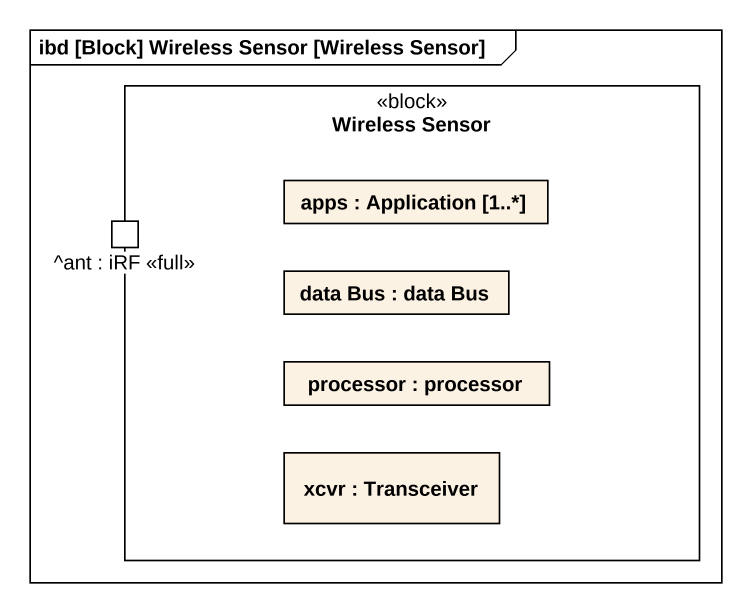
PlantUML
@startuml
mainframe ibd [Block] Wireless Sensor [Wireless Sensor]
rectangle "Wireless Sensor" as Wireless_Sensor <<block>> {
  rectangle "apps : Application [1..*]" as apps
  port "^ant : iRF <<full>>" as ant_iRF_full
  rectangle "data Bus : data Bus" as data_Bus
  rectangle "processor : processor" as processor
  rectangle "xcvr : Transceiver" as xcvr
}
@enduml
